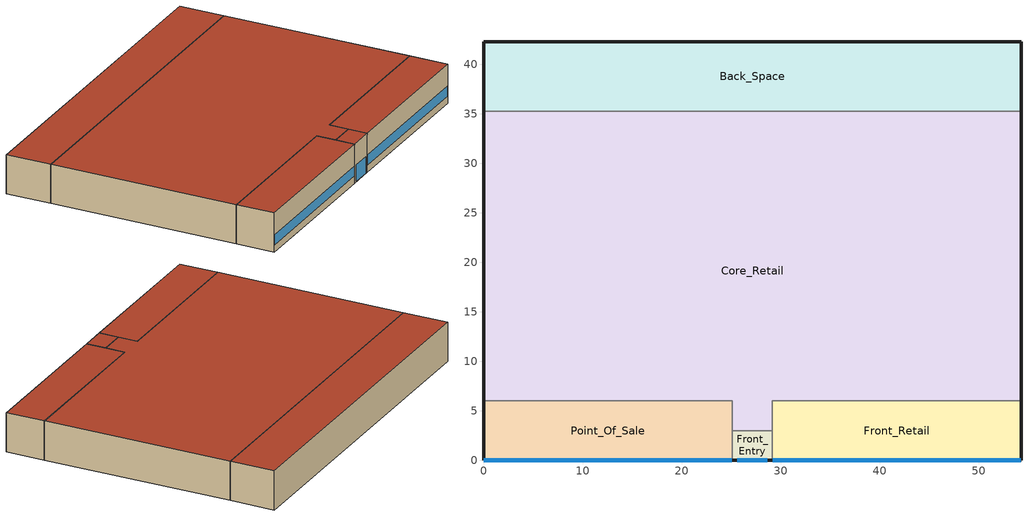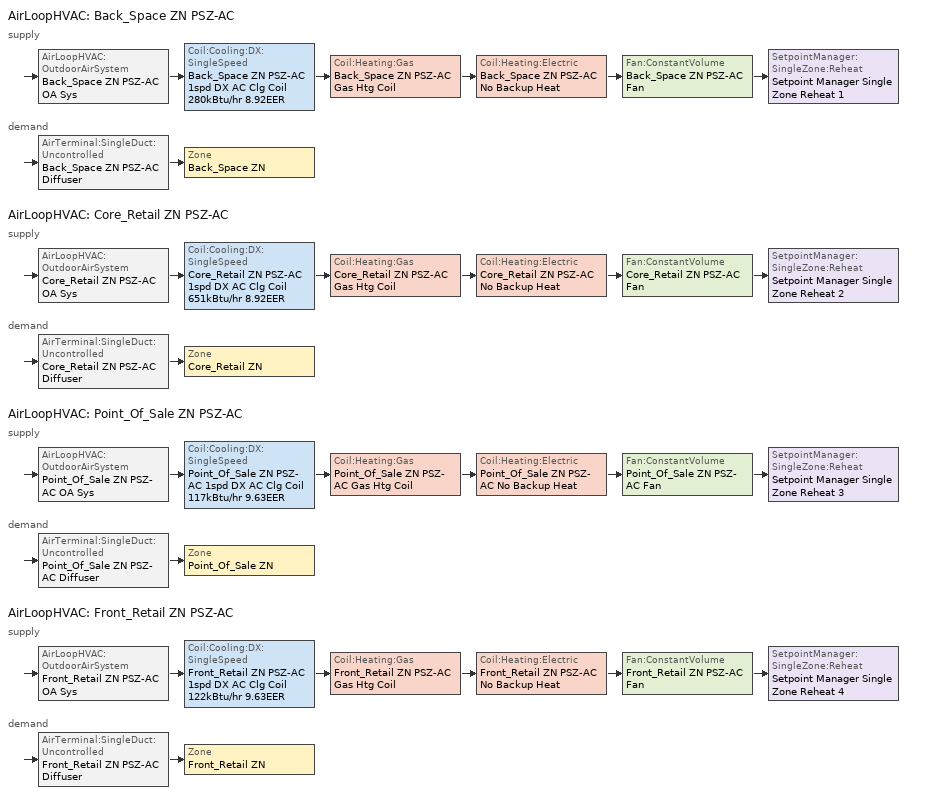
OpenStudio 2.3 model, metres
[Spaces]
Core_Retail
 floor ground: 54.27,35.27 54.27,6 29.14,6 29.14,3 25.14,3 25.14,6 0,6 0,35.27 z0
 wall outside: 54.27,6 54.27,35.27 / 0,35.27 0,6 z0:6.1
 wall to Point_Of_Sale: 0,6 25.14,6 25.14,3 z0:6.1
 wall to Back_Space: 54.27,35.27 0,35.27 z0:6.1
 wall to Front_Retail: 29.14,3 29.14,6 54.27,6 z0:6.1
 wall to Front_Entry: 25.14,3 29.14,3 z0:6.1
 roof outside: 29.14,3 29.14,6 54.27,6 54.27,35.27 0,35.27 0,6 25.14,6 25.14,3 z6.1
Front_Retail
 floor ground: 54.27,6 54.27,0 29.14,0 29.14,6 z0
 wall outside: 29.14,0 54.27,0 54.27,6 z0:6.1
 wall to Front_Entry: 29.14,3 29.14,0 z0:6.1
 window: 29.19,0 54.22,0 z1.14:2.66
 roof outside: 54.27,0 54.27,6 29.14,6 29.14,0 z6.1
Back_Space
 floor ground: 54.27,42.27 54.27,35.27 0,35.27 0,42.27 z0
 wall outside: 54.27,35.27 54.27,42.27 0,42.27 0,35.27 z0:6.1
 roof outside: 54.27,35.27 54.27,42.27 0,42.27 0,35.27 z6.1
Front_Entry
 floor ground: 29.14,3 29.14,0 25.14,0 25.14,3 z0
 wall outside: 25.14,0 29.14,0 z0:6.1
 wall to Point_Of_Sale: 25.14,3 25.14,0 z0:6.1
 window: 25.64,0 28.64,0 z0.05:2.66
 roof outside: 29.14,0 29.14,3 25.14,3 25.14,0 z6.1
Point_Of_Sale
 floor ground: 25.14,6 25.14,0 0,0 0,6 z0
 wall outside: 0,6 0,0 25.14,0 z0:6.1
 window: 0.05,0 25.09,0 z1.14:2.66
 roof outside: 25.14,0 25.14,6 0,6 0,0 z6.1
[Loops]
AirLoopHVAC 'Back_Space ZN PSZ-AC'
 supply: AirLoopHVAC:OutdoorAirSystem 'Back_Space ZN PSZ-AC OA Sys' > Coil:Cooling:DX:SingleSpeed 'Back_Space ZN PSZ-AC 1spd DX AC Clg Coil 280kBtu/hr 8.92EER' > Coil:Heating:Gas 'Back_Space ZN PSZ-AC Gas Htg Coil' > Coil:Heating:Electric 'Back_Space ZN PSZ-AC No Backup Heat' > Fan:ConstantVolume 'Back_Space ZN PSZ-AC Fan' > SetpointManager:SingleZone:Reheat 'Setpoint Manager Single Zone Reheat 1'
 demand: AirTerminal:SingleDuct:Uncontrolled 'Back_Space ZN PSZ-AC Diffuser' > Zone 'Back_Space ZN'
AirLoopHVAC 'Core_Retail ZN PSZ-AC'
 supply: AirLoopHVAC:OutdoorAirSystem 'Core_Retail ZN PSZ-AC OA Sys' > Coil:Cooling:DX:SingleSpeed 'Core_Retail ZN PSZ-AC 1spd DX AC Clg Coil 651kBtu/hr 8.92EER' > Coil:Heating:Gas 'Core_Retail ZN PSZ-AC Gas Htg Coil' > Coil:Heating:Electric 'Core_Retail ZN PSZ-AC No Backup Heat' > Fan:ConstantVolume 'Core_Retail ZN PSZ-AC Fan' > SetpointManager:SingleZone:Reheat 'Setpoint Manager Single Zone Reheat 2'
 demand: AirTerminal:SingleDuct:Uncontrolled 'Core_Retail ZN PSZ-AC Diffuser' > Zone 'Core_Retail ZN'
AirLoopHVAC 'Point_Of_Sale ZN PSZ-AC'
 supply: AirLoopHVAC:OutdoorAirSystem 'Point_Of_Sale ZN PSZ-AC OA Sys' > Coil:Cooling:DX:SingleSpeed 'Point_Of_Sale ZN PSZ-AC 1spd DX AC Clg Coil 117kBtu/hr 9.63EER' > Coil:Heating:Gas 'Point_Of_Sale ZN PSZ-AC Gas Htg Coil' > Coil:Heating:Electric 'Point_Of_Sale ZN PSZ-AC No Backup Heat' > Fan:ConstantVolume 'Point_Of_Sale ZN PSZ-AC Fan' > SetpointManager:SingleZone:Reheat 'Setpoint Manager Single Zone Reheat 3'
 demand: AirTerminal:SingleDuct:Uncontrolled 'Point_Of_Sale ZN PSZ-AC Diffuser' > Zone 'Point_Of_Sale ZN'
AirLoopHVAC 'Front_Retail ZN PSZ-AC'
 supply: AirLoopHVAC:OutdoorAirSystem 'Front_Retail ZN PSZ-AC OA Sys' > Coil:Cooling:DX:SingleSpeed 'Front_Retail ZN PSZ-AC 1spd DX AC Clg Coil 122kBtu/hr 9.63EER' > Coil:Heating:Gas 'Front_Retail ZN PSZ-AC Gas Htg Coil' > Coil:Heating:Electric 'Front_Retail ZN PSZ-AC No Backup Heat' > Fan:ConstantVolume 'Front_Retail ZN PSZ-AC Fan' > SetpointManager:SingleZone:Reheat 'Setpoint Manager Single Zone Reheat 4'
 demand: AirTerminal:SingleDuct:Uncontrolled 'Front_Retail ZN PSZ-AC Diffuser' > Zone 'Front_Retail ZN'
[Site]
Chicago Ohare Intl Ap_IL_USA: Latitude {deg}=41.98; Longitude {deg}=-87.92; Time Zone {hr}=-6; Elevation {m}=201; Terrain=City
[Building]
DOE Ref Pre-1980-RetailStandalone-ASHRAE 169-2006-5A created: 2017-10-13 12:15:03 -0600: North Axis {deg}=0; Default Construction Set=DOE Ref Pre-1980 - Retail - ASHRAE 169-2006-5A; Standards Building Type=RetailStandalone
[Site:GroundTemperature:BuildingSurface]
19.527, 19.502, 19.536, 19.598, 20.002, 21.64, 22.225, 22.375, 21.449, 20.121, 19.802, 19.633
[Site:WaterMainsTemperature]
Calculation Method=Correlation; Annual Average Outdoor Air Temperature {C}=9.925; Maximum Difference In Monthly Average Outdoor Air Temperatures {deltaC}=28.7
[SizingPeriod:DesignDay] Barometric Pressure {Pa}=98934; Sky Clearness=0; Rain Indicator=0; Snow Indicator=0; Day of Month=21; Daylight Saving Time Indicator=0; Humidity Indicating Type=Wetbulb; Dry-Bulb Temperature Range Modifier Type=DefaultMultipliers
Name | Maximum Dry-Bulb Temperature {C} | Daily Dry-Bulb Temperature Range {deltaC} | Humidity Indicating Conditions at Maximum Dry-Bulb | Wind Speed {m/s} | Wind Direction {deg} | Month | Day Type | Solar Model Indicator | ASHRAE Taub | ASHRAE Taud
Chicago Ohare Intl Ap Ann Clg .4% Condns DB=>MWB | 33.3 | 10.5 | 23.7 | 5.2 | 230 | 7 | SummerDesignDay | ASHRAETau | 0.455 | 2.05
Chicago Ohare Intl Ap Ann Htg 99.6% Condns DB | -20 | 0 | -20 | 4.9 | 270 | 1 | WinterDesignDay | ASHRAEClearSky
[ClimateZones]
Climate Zone Value 1=5A; Climate Zone Institution Name 2=CEC; Climate Zone Document Name 2=California Climate Zone Descriptions; Climate Zone Document Year 2=1995
[Material:NoMass] Thermal Absorptance=0.9; Solar Absorptance=0.7
Name | Roughness | Thermal Resistance {m2-K/W} | Visible Absorptance
CP02 CARPET PAD | VeryRough | 0.21648 | 0.8
Typical Insulation R-4.23 | Smooth | 0.74519 | 0.7
Typical Carpet Pad | Smooth | 0.21648 | 0.8
Typical Insulation R-12.77 | Smooth | 2.24922 | 0.7
Typical Insulation | Smooth | 0.0282222 | 0.7
[Material]
Name | Roughness | Thickness {m} | Conductivity {W/m-K} | Density {kg/m3} | Specific Heat {J/kg-K} | Thermal Absorptance | Solar Absorptance | Visible Absorptance
100mm Normalweight concrete floor | MediumSmooth | 0.1016 | 2.31 | 2322 | 832
G01 13mm gypsum board | Smooth | 0.0127 | 0.16 | 800 | 1090 | 0.9 | 0.7 | 0.5
4 in. Normalweight Concrete Floor | MediumRough | 0.1016 | 2.31 | 2322 | 832 | 0.9 | 0.7 | 0.7
25mm Stucco | Smooth | 0.0254 | 0.72 | 1856 | 840 | 0.9 | 0.7 | 0.7
5/8 in. Gypsum Board | MediumSmooth | 0.0159 | 0.16 | 800 | 1090 | 0.9 | 0.7 | 0.7
Roof Membrane | VeryRough | 0.0095 | 0.16 | 1121.29 | 1460 | 0.9 | 0.77 | 0.7
Metal Roof Surface; F08 Metal surface | Smooth | 0.0008 | 45.28 | 7824 | 500 | 0.9 | 0.7 | 0.7
6 in. Normalweight Concrete Floor | MediumRough | 0.1524 | 2.31 | 2322 | 832 | 0.9 | 0.7 | 0.7
8 in. Concrete Block Basement Wall | MediumRough | 0.2032 | 1.326 | 1842 | 912 | 0.9 | 0.7 | 0.7
G05 25mm wood | MediumSmooth | 0.0254 | 0.15 | 608 | 1630 | 0.9 | 0.5 | 0.5
Std Wood 6inch | MediumSmooth | 0.15 | 0.12 | 540 | 1210 | 0.9 | 0.7 | 0.7
[Construction]
Typical Insulated Exterior Mass Floor: 4 in. Normalweight Concrete Floor, Typical Carpet Pad
Typical Insulated Steel Framed Exterior Wall R-6.41: 25mm Stucco, 5/8 in. Gypsum Board, Typical Insulation R-4.23, 5/8 in. Gypsum Board
Typical IEAD Roof R-13.89: Roof Membrane, Typical Insulation R-12.77, Metal Roof Surface
Typical Interior Floor: 100mm Normalweight concrete floor, CP02 CARPET PAD
Typical Interior Wall: G01 13mm gypsum board, G01 13mm gypsum board
Typical Interior Ceiling: CP02 CARPET PAD, 100mm Normalweight concrete floor
ext-slab: 6 in. Normalweight Concrete Floor
Typical Insulated Basement Mass Wall: 8 in. Concrete Block Basement Wall
U 0.62 SHGC 0.41 Simple Glazing Window: U 0.62 SHGC 0.41 Simple Glazing
Typical Insulated Metal Door: F08 Metal surface, Typical Insulation
Typical Overhead Door: Typical Insulation
Typical Interior Window: Clear 3mm
Typical Interior Door; Typical Interior Partition: G05 25mm wood
InteriorFurnishings: Std Wood 6inch
[DefaultConstructionSet]
DOE Ref Pre-1980 - Retail - ASHRAE 169-2006-5A: Default Exterior Surface Constructions=Default Surface Constructions 1; Default Interior Surface Constructions=Default Surface Constructions 2; Default Ground Contact Surface Constructions=Default Surface Constructions 3; Default Exterior SubSurface Constructions=Default Sub Surface Constructions 1; Default Interior SubSurface Constructions=Default Sub Surface Constructions 2; Interior Partition Construction=Typical Interior Partition
[DefaultSurfaceConstructions]
Name | Floor Construction | Wall Construction | Roof Ceiling Construction
Default Surface Constructions 1 | Typical Insulated Exterior Mass Floor | Typical Insulated Steel Framed Exterior Wall R-6.41 | Typical IEAD Roof R-13.89
Default Surface Constructions 2 | Typical Interior Floor | Typical Interior Wall | Typical Interior Ceiling
Default Surface Constructions 3 | ext-slab | Typical Insulated Basement Mass Wall
[DefaultSubSurfaceConstructions]
Name | Fixed Window Construction | Operable Window Construction | Door Construction | Overhead Door Construction | Tubular Daylight Dome Construction | Tubular Daylight Diffuser Construction
Default Sub Surface Constructions 1 | U 0.62 SHGC 0.41 Simple Glazing Window | U 0.62 SHGC 0.41 Simple Glazing Window | Typical Insulated Metal Door | Typical Overhead Door | Typical Interior Window | Typical Interior Window
Default Sub Surface Constructions 2 | Typical Interior Window | Typical Interior Window | Typical Interior Door
[WindowMaterial:SimpleGlazingSystem]
U 0.62 SHGC 0.41 Simple Glazing: U-Factor {W/m2-K}=3.52052; Solar Heat Gain Coefficient=0.41; Visible Transmittance=0.32
[WindowMaterial:Glazing]
Clear 3mm: Optical Data Type=SpectralAverage; Thickness {m}=0.003; Solar Transmittance at Normal Incidence=0.837; Front Side Solar Reflectance at Normal Incidence=0.075; Back Side Solar Reflectance at Normal Incidence=0.075; Visible Transmittance at Normal Incidence=0.898; Front Side Visible Reflectance at Normal Incidence=0.081; Back Side Visible Reflectance at Normal Incidence=0.081; Infrared Transmittance at Normal Incidence=0; Front Side Infrared Hemispherical Emissivity=0.84; Back Side Infrared Hemispherical Emissivity=0.84; Conductivity {W/m-K}=0.9; Dirt Correction Factor for Solar and Visible Transmittance=1; Solar Diffusing=No
[Space] Building Story=Building Story 1; Part of Total Floor Area=Yes
Name | Space Type | Thermal Zone
Front_Entry | Retail Entry | Front_Entry ZN
Core_Retail | Retail Retail | Core_Retail ZN
Point_Of_Sale | Retail Point_of_Sale | Point_Of_Sale ZN
Front_Retail | Retail Retail | Front_Retail ZN
Back_Space | Retail Back_Space | Back_Space ZN
[SpaceType] Standards Building Type=Retail
Name | Default Schedule Set | Design Specification Outdoor Air Object | Standards Space Type
Retail Back_Space | Retail Back_Space Schedule Set | Retail Back_Space Ventilation | Back_Space
Retail Entry | Retail Entry Schedule Set | Retail Entry Ventilation | Entry
Retail Point_of_Sale | Retail Point_of_Sale Schedule Set | Retail Point_of_Sale Ventilation | Point_of_Sale
Retail Retail | Retail Retail Schedule Set | Retail Retail Ventilation | Retail
[People:Definition] Number of People Calculation Method=People/Area; Fraction Radiant=0.3
Name | People per Space Floor Area {person/m2}
Retail Back_Space People Definition | 0.0358438
Retail Entry People Definition; Retail Point_of_Sale People Definition; Retail Retail People Definition | 0.161459
[People] Work Efficiency Schedule=Work Efficiency Schedule; Clothing Insulation Schedule=Clothing Schedule; Air Velocity Schedule=Air Velocity Schedule
Name | People Definition | Space or SpaceType
Retail Back_Space People | Retail Back_Space People Definition | Retail Back_Space
Retail Entry People | Retail Entry People Definition | Retail Entry
Retail Point_of_Sale People | Retail Point_of_Sale People Definition | Retail Point_of_Sale
Retail Retail People | Retail Retail People Definition | Retail Retail
[Lights:Definition] Design Level Calculation Method=Watts/Area; Fraction Radiant=0.7; Fraction Visible=0.2
Name | Watts per Space Floor Area {W/m2}
Retail Back_Space Lights Definition | 12.55
Retail Entry Lights Definition; Retail Point_of_Sale Lights Definition; Retail Retail Lights Definition | 36.2501
[Lights]
Name | Lights Definition | Space or SpaceType
Retail Back_Space Lights | Retail Back_Space Lights Definition | Retail Back_Space
Retail Entry Lights | Retail Entry Lights Definition | Retail Entry
Retail Point_of_Sale Lights | Retail Point_of_Sale Lights Definition | Retail Point_of_Sale
Retail Retail Lights | Retail Retail Lights Definition | Retail Retail
[ElectricEquipment:Definition] Design Level Calculation Method=Watts/Area; Fraction Radiant=0.5
Name | Watts per Space Floor Area {W/m2}
Retail Back_Space Elec Equip Definition | 8.07293
Retail Point_of_Sale Elec Equip Definition | 21.5278
Retail Retail Elec Equip Definition | 3.22917
[ElectricEquipment]
Name | Electric Equipment Definition | Space or SpaceType
Retail Back_Space Elec Equip | Retail Back_Space Elec Equip Definition | Retail Back_Space
Retail Point_of_Sale Elec Equip | Retail Point_of_Sale Elec Equip Definition | Retail Point_of_Sale
Retail Retail Elec Equip | Retail Retail Elec Equip Definition | Retail Retail
[DesignSpecification:OutdoorAir] Outdoor Air Method=Sum
Name | Outdoor Air Flow per Floor Area {m3/s-m2}
Retail Back_Space Ventilation | 0.000762
Retail Entry Ventilation; Retail Point_of_Sale Ventilation; Retail Retail Ventilation | 0.001524
[SpaceInfiltration:DesignFlowRate] Design Flow Rate Calculation Method=Flow/ExteriorArea; Flow per Exterior Surface Area {m3/s-m2}=0.00113386
Name | Space or SpaceType
Retail Back_Space Infiltration | Retail Back_Space
Retail Entry Infiltration | Retail Entry
Retail Point_of_Sale Infiltration | Retail Point_of_Sale
Retail Retail Infiltration | Retail Retail
[DefaultScheduleSet] Number of People Schedule=Retail Bldg Occ; People Activity Level Schedule=Retail Activity; Lighting Schedule=Retail Bldg Light; Electric Equipment Schedule=Retail Bldg Equip; Infiltration Schedule=Retail Infil Half On
Retail Back_Space Schedule Set; Retail Entry Schedule Set; Retail Point_of_Sale Schedule Set; Retail Retail Schedule Set
[ThermostatSetpoint:DualSetpoint] Heating Setpoint Temperature Schedule=Retail HtgSetp
Name | Cooling Setpoint Temperature Schedule
Retail Back_Space Thermostat 1; Retail Point_of_Sale Thermostat 1; Retail Retail Thermostat 1; Retail Retail Thermostat 2 | Retail ClgSetp
Retail Entry Thermostat 1 | Retail FRONT ENTRY COOLING
[InternalMass:Definition]
Internal Mass Definition 1: Construction=InteriorFurnishings; Design Level Calculation Method=SurfaceArea/Area; Surface Area per Space Floor Area=2
[InternalMass] Internal Mass Definition=Internal Mass Definition 1
Name | Space or SpaceType
Back_Space Mass | Back_Space
Core_Retail Mass | Core_Retail
Point_Of_Sale Mass | Point_Of_Sale
Front_Retail Mass | Front_Retail
Front_Entry Mass | Front_Entry
[ThermalZone] Use Ideal Air Loads=No
Name | Thermostat
Back_Space ZN | Retail Back_Space Thermostat 1
Point_Of_Sale ZN | Retail Point_of_Sale Thermostat 1
Front_Retail ZN | Retail Retail Thermostat 1
Core_Retail ZN | Retail Retail Thermostat 2
Front_Entry ZN | Retail Entry Thermostat 1
[Sizing:Zone] Zone Cooling Design Supply Air Temperature Input Method=SupplyAirTemperature; Zone Cooling Design Supply Air Temperature {C}=14; Zone Cooling Design Supply Air Temperature Difference {deltaC}=11.11; Zone Heating Design Supply Air Temperature Input Method=SupplyAirTemperature; Zone Heating Design Supply Air Temperature Difference {deltaC}=11.11; Zone Heating Design Supply Air Humidity Ratio {kg-H2O/kg-air}=0.008; Cooling Design Air Flow Method=DesignDay; Heating Design Air Flow Method=DesignDay; Account for Dedicated Outdoor Air System=No; Dedicated Outdoor Air System Control Strategy=NeutralSupplyAir; Dedicated Outdoor Air Low Setpoint Temperature for Design {C}=autosize; Dedicated Outdoor Air High Setpoint Temperature for Design {C}=autosize
Name | Zone Heating Design Supply Air Temperature {C} | Zone Cooling Design Supply Air Humidity Ratio {kg-H2O/kg-air}
Back_Space ZN; Point_Of_Sale ZN; Front_Retail ZN; Core_Retail ZN | 40 | 0.0085
Front_Entry ZN | 50 | 0.008
[Zone equipment]
Back_Space ZN: Back_Space ZN PSZ-AC Diffuser
Point_Of_Sale ZN: Point_Of_Sale ZN PSZ-AC Diffuser
Front_Retail ZN: Front_Retail ZN PSZ-AC Diffuser
Core_Retail ZN: Core_Retail ZN PSZ-AC Diffuser
Front_Entry ZN: Front_Entry ZN UnitHeater
[AirLoopHVAC] Availability Schedule=RetailStandalone HVACOperationSchd; Design Supply Air Flow Rate {m3/s}=AutoSize
Name | Availability Manager
Back_Space ZN PSZ-AC | Availability Manager Night Cycle 1
Core_Retail ZN PSZ-AC | Availability Manager Night Cycle 2
Point_Of_Sale ZN PSZ-AC | Availability Manager Night Cycle 3
Front_Retail ZN PSZ-AC | Availability Manager Night Cycle 4
[Sizing:System] Type of Load to Size On=Sensible; Design Outdoor Air Flow Rate {m3/s}=Autosize; Minimum System Air Flow Ratio=1; Preheat Design Temperature {C}=7; Preheat Design Humidity Ratio {kg-H2O/kg-Air}=0.008; Precool Design Temperature {C}=12.8; Precool Design Humidity Ratio {kg-H2O/kg-Air}=0.008; Central Cooling Design Supply Air Temperature {C}=12.8; Central Heating Design Supply Air Temperature {C}=40; Sizing Option=Coincident; 100% Outdoor Air in Cooling=No; 100% Outdoor Air in Heating=No; Central Cooling Design Supply Air Humidity Ratio {kg-H2O/kg-Air}=0.0085; Central Heating Design Supply Air Humidity Ratio {kg-H2O/kg-Air}=0.008; Cooling Design Air Flow Method=DesignDay; Cooling Design Air Flow Rate {m3/s}=0; Heating Design Air Flow Method=DesignDay; Heating Design Air Flow Rate {m3/s}=0; System Outdoor Air Method=ZoneSum; Zone Maximum Outdoor Air Fraction=1; Cooling Supply Air Flow Rate Per Floor Area {m3/s-m2}=0.00996765; Cooling Fraction of Autosized Cooling Supply Air Flow Rate=1; Cooling Supply Air Flow Rate Per Unit Cooling Capacity {m3/s-W}=3.94755e-05; Heating Supply Air Flow Rate Per Floor Area {m3/s-m2}=0.00996765; Heating Fraction of Autosized Heating Supply Air Flow Rate=1; Heating Fraction of Autosized Cooling Supply Air Flow Rate=1; Heating Supply Air Flow Rate Per Unit Heating Capacity {m3/s-W}=3.15882e-05; Cooling Design Capacity Method=CoolingDesignCapacity; Cooling Design Capacity {W}=autosize; Cooling Design Capacity Per Floor Area {W/m2}=234.7; Fraction of Autosized Cooling Design Capacity=1; Heating Design Capacity Method=HeatingDesignCapacity; Heating Design Capacity {W}=autosize; Heating Design Capacity Per Floor Area {W/m2}=157; Fraction of Autosized Heating Design Capacity=1; Central Cooling Capacity Control Method=OnOff
Back_Space ZN PSZ-AC; Core_Retail ZN PSZ-AC; Point_Of_Sale ZN PSZ-AC; Front_Retail ZN PSZ-AC
[SetpointManager:SingleZone:Reheat] Minimum Supply Air Temperature {C}=10; Maximum Supply Air Temperature {C}=50
Name | Control Zone
Setpoint Manager Single Zone Reheat 1 | Back_Space ZN
Setpoint Manager Single Zone Reheat 2 | Core_Retail ZN
Setpoint Manager Single Zone Reheat 3 | Point_Of_Sale ZN
Setpoint Manager Single Zone Reheat 4 | Front_Retail ZN
[Fan:ConstantVolume] Maximum Flow Rate {m3/s}=AutoSize
Name | Availability Schedule | Fan Efficiency | Pressure Rise {Pa} | Motor Efficiency
Back_Space ZN PSZ-AC Fan | RetailStandalone HVACOperationSchd | 0.58175 | 1110.94 | 0.895
Core_Retail ZN PSZ-AC Fan | RetailStandalone HVACOperationSchd | 0.5915 | 1110.94 | 0.91
Point_Of_Sale ZN PSZ-AC Fan; Front_Retail ZN PSZ-AC Fan | RetailStandalone HVACOperationSchd | 0.56875 | 622.722 | 0.875
Front_Entry ZN UnitHeater Fan | Always On | 0.1595 | 49.8178 | 0.29
[Coil:Heating:Gas] Availability Schedule=Always On Discrete; Gas Burner Efficiency=0.78; Nominal Capacity {W}=AutoSize; Parasitic Electric Load {W}=0; Parasitic Gas Load {W}=0
Back_Space ZN PSZ-AC Gas Htg Coil; Core_Retail ZN PSZ-AC Gas Htg Coil; Point_Of_Sale ZN PSZ-AC Gas Htg Coil; Front_Retail ZN PSZ-AC Gas Htg Coil
[Coil:Heating:Electric]
Name | Availability Schedule | Nominal Capacity {W}
Back_Space ZN PSZ-AC No Backup Heat; Core_Retail ZN PSZ-AC No Backup Heat; Point_Of_Sale ZN PSZ-AC No Backup Heat; Front_Retail ZN PSZ-AC No Backup Heat | Always Off Discrete | 0
Front_Entry ZN UnitHeater Electric Htg Coil | Always On
[Coil:Cooling:DX:SingleSpeed] Availability Schedule=Always On Discrete; Rated Total Cooling Capacity {W}=autosize; Rated Sensible Heat Ratio=autosize; Rated Air Flow Rate {m3/s}=autosize; Rated Evaporator Fan Power Per Volume Flow Rate {W/(m3/s)}=773.3; Condenser Type=AirCooled; Evaporative Condenser Effectiveness=0; Evaporative Condenser Air Flow Rate {m3/s}=Autosize; Evaporative Condenser Pump Rated Power Consumption {W}=Autosize; Crankcase Heater Capacity {W}=0; Maximum Outdoor Dry-Bulb Temperature for Crankcase Heater Operation {C}=0; Basin Heater Capacity {W/K}=0; Basin Heater Setpoint Temperature {C}=10
Name | Rated COP {W/W} | Total Cooling Capacity Function of Temperature Curve | Total Cooling Capacity Function of Flow Fraction Curve | Energy Input Ratio Function of Temperature Curve | Energy Input Ratio Function of Flow Fraction Curve | Part Load Fraction Correlation Curve
Back_Space ZN PSZ-AC 1spd DX AC Clg Coil 280kBtu/hr 8.92EER | 3.21093 | DOE Ref DX Clg Coil Cool-Cap-fT | DOE Ref DX Clg Coil Cool-CAP-fFlow | DOE Ref DX Clg Coil Cool-EIR-fT | DOE Ref DX Clg Coil Cool-EIR-fFlow | DOE Ref DX Clg Coil Cool-PLF-fPLR
Core_Retail ZN PSZ-AC 1spd DX AC Clg Coil 651kBtu/hr 8.92EER | 3.46998 | DOE Ref DX Clg Coil Cool-Cap-fT 1 | DOE Ref DX Clg Coil Cool-CAP-fFlow 1 | DOE Ref DX Clg Coil Cool-EIR-fT 1 | DOE Ref DX Clg Coil Cool-EIR-fFlow 1 | DOE Ref DX Clg Coil Cool-PLF-fPLR 1
Point_Of_Sale ZN PSZ-AC 1spd DX AC Clg Coil 117kBtu/hr 9.63EER | 3.34329 | DOE Ref DX Clg Coil Cool-Cap-fT 3 | DOE Ref DX Clg Coil Cool-CAP-fFlow 3 | DOE Ref DX Clg Coil Cool-EIR-fT 3 | DOE Ref DX Clg Coil Cool-EIR-fFlow 3 | DOE Ref DX Clg Coil Cool-PLF-fPLR 3
Front_Retail ZN PSZ-AC 1spd DX AC Clg Coil 122kBtu/hr 9.63EER | 3.34685 | DOE Ref DX Clg Coil Cool-Cap-fT 2 | DOE Ref DX Clg Coil Cool-CAP-fFlow 2 | DOE Ref DX Clg Coil Cool-EIR-fT 2 | DOE Ref DX Clg Coil Cool-EIR-fFlow 2 | DOE Ref DX Clg Coil Cool-PLF-fPLR 2
[Controller:OutdoorAir] Minimum Outdoor Air Flow Rate {m3/s}=0; Maximum Outdoor Air Flow Rate {m3/s}=Autosize; Economizer Control Type=DifferentialDryBulb; Economizer Control Action Type=ModulateFlow; Lockout Type=LockoutWithCompressor; Minimum Limit Type=FixedMinimum; Minimum Outdoor Air Schedule=RetailStandalone HVACOperationSchd; High Humidity Control=No; Heat Recovery Bypass Control Type=BypassWhenOAFlowGreaterThanMinimum
Name | Controller Mechanical Ventilation
Back_Space ZN PSZ-AC OA Sys Controller | Controller Mechanical Ventilation 1
Core_Retail ZN PSZ-AC OA Sys Controller | Controller Mechanical Ventilation 2
Point_Of_Sale ZN PSZ-AC OA Sys Controller | Controller Mechanical Ventilation 3
Front_Retail ZN PSZ-AC OA Sys Controller | Controller Mechanical Ventilation 4
[Controller:MechanicalVentilation] Availability Schedule=Always On Discrete; System Outdoor Air Method=ZoneSum
Controller Mechanical Ventilation 1; Controller Mechanical Ventilation 2; Controller Mechanical Ventilation 3; Controller Mechanical Ventilation 4
[AirLoopHVAC:OutdoorAirSystem]
Name | Controller
Back_Space ZN PSZ-AC OA Sys | Back_Space ZN PSZ-AC OA Sys Controller
Core_Retail ZN PSZ-AC OA Sys | Core_Retail ZN PSZ-AC OA Sys Controller
Point_Of_Sale ZN PSZ-AC OA Sys | Point_Of_Sale ZN PSZ-AC OA Sys Controller
Front_Retail ZN PSZ-AC OA Sys | Front_Retail ZN PSZ-AC OA Sys Controller
[AvailabilityManager:NightCycle] Control Type=CycleOnAny; Thermostat Tolerance {deltaC}=1; Cycling Run Time {s}=3600
Availability Manager Night Cycle 1; Availability Manager Night Cycle 2; Availability Manager Night Cycle 3; Availability Manager Night Cycle 4
[AirTerminal:SingleDuct:Uncontrolled] Availability Schedule=Always On Discrete; Maximum Air Flow Rate {m3/s}=AutoSize
Back_Space ZN PSZ-AC Diffuser; Core_Retail ZN PSZ-AC Diffuser; Point_Of_Sale ZN PSZ-AC Diffuser; Front_Retail ZN PSZ-AC Diffuser
[ZoneHVAC:UnitHeater]
Front_Entry ZN UnitHeater: Availability Schedule=Always On; Supply Air Fan=Front_Entry ZN UnitHeater Fan; Maximum Supply Air Flow Rate {m3/s}=autosize; Fan Control Type=OnOff; Heating Coil=Front_Entry ZN UnitHeater Electric Htg Coil; Minimum Hot Water Flow Rate {m3/s}=0; Heating Convergence Tolerance=0.001
[Exterior:Lights:Definition]
NonDimming Exterior Lights Def: Design Level {W}=9995
[Exterior:Lights]
NonDimming Exterior Lights Def: Exterior Lights Definition=NonDimming Exterior Lights Def; Schedule=Always On; Control Option=AstronomicalClock
[BuildingStory]
Building Story 1: Nominal Z Coordinate {m}=0
[Schedule:Ruleset]
Name | Default Day Schedule | Summer Design Day Schedule | Winter Design Day Schedule
Clothing Schedule | Clothing Schedule Default Winter Clothes
Air Velocity Schedule | Air Velocity Schedule Default
Work Efficiency Schedule | Work Efficiency Schedule Default
Retail Bldg Occ | Retail Bldg Occ Default | Retail Bldg Occ Summer Design Day | Retail Bldg Occ Winter Design Day
Retail Activity | Retail Activity Default | Retail Activity Summer Design Day | Retail Activity Winter Design Day
Retail Bldg Light | Retail Bldg Light Default | Retail Bldg Light Summer Design Day | Retail Bldg Light Winter Design Day
Retail Bldg Equip | Retail Bldg Equip Default | Retail Bldg Equip Summer Design Day | Retail Bldg Equip Winter Design Day
Retail Infil Half On | Retail Infil Half On Default | Retail Infil Half On Summer Design Day | Retail Infil Half On Winter Design Day
Retail HtgSetp | Retail HtgSetp Default | Retail HtgSetp Summer Design Day | Retail HtgSetp Winter Design Day
Retail ClgSetp | Retail ClgSetp Default | Retail ClgSetp Summer Design Day | Retail ClgSetp Winter Design Day
Retail FRONT ENTRY COOLING | Retail FRONT ENTRY COOLING Default | Retail FRONT ENTRY COOLING Summer Design Day | Retail FRONT ENTRY COOLING Winter Design Day
RetailStandalone HVACOperationSchd | RetailStandalone HVACOperationSchd Default | RetailStandalone HVACOperationSchd Summer Design Day | RetailStandalone HVACOperationSchd Winter Design Day
Always On | Always On Default
[Schedule:Day]
Clothing Schedule Default Winter Clothes; Retail Bldg Occ Winter Design Day; Retail Bldg Occ Summer Design Day; Retail Bldg Light Summer Design Day; Retail Bldg Equip Summer Design Day; Retail Infil Half On Winter Design Day; Always On Default: 24, 0, 1
Clothing Schedule Summer Clothes: 24, 0, 0.5
Air Velocity Schedule Default: 24, 0, 0.2
Work Efficiency Schedule Default; Retail Bldg Light Winter Design Day; Retail Bldg Equip Winter Design Day: 24, 0, 0
Retail Bldg Occ Default: 7, 0, 0, 8, 0, 0.1, 9, 0, 0.2, 11, 0, 0.5, 15, 0, 0.7, 16, 0, 0.8, 17, 0, 0.7, 19, 0, 0.5, 21, 0, 0.3, 24, 0, 0
Retail Bldg Occ Sat Day: 7, 0, 0, 8, 0, 0.1, 9, 0, 0.2, 10, 0, 0.5, 11, 0, 0.6, 17, 0, 0.8, 18, 0, 0.6, 21, 0, 0.2, 22, 0, 0.1, 24, 0, 0
Retail Bldg Occ Sun Day: 9, 0, 0, 10, 0, 0.1, 12, 0, 0.2, 17, 0, 0.4, 18, 0, 0.2, 19, 0, 0.1, 24, 0, 0
Retail Activity Default; Retail Activity Winter Design Day; Retail Activity Summer Design Day: 24, 0, 120
Retail Bldg Light Default: 7, 0, 0.05, 8, 0, 0.2, 9, 0, 0.5, 18, 0, 0.9, 20, 0, 0.6, 21, 0, 0.5, 22, 0, 0.2, 24, 0, 0.05
Retail Bldg Light Sat Day: 7, 0, 0.05, 8, 0, 0.1, 9, 0, 0.3, 10, 0, 0.6, 18, 0, 0.9, 19, 0, 0.5, 21, 0, 0.3, 22, 0, 0.1, 24, 0, 0.05
Retail Bldg Light Sun Day: 8, 0, 0.05, 10, 0, 0.1, 12, 0, 0.4, 17, 0, 0.6, 18, 0, 0.4, 19, 0, 0.2, 24, 0, 0.05
Retail Bldg Equip Default: 7, 0, 0.2, 8, 0, 0.4, 9, 0, 0.7, 18, 0, 0.9, 20, 0, 0.8, 21, 0, 0.7, 22, 0, 0.4, 24, 0, 0.2
Retail Bldg Equip Sat Day: 7, 0, 0.15, 8, 0, 0.3, 9, 0, 0.5, 10, 0, 0.8, 18, 0, 0.9, 19, 0, 0.7, 21, 0, 0.5, 22, 0, 0.3, 24, 0, 0.15
Retail Bldg Equip Sun Day: 8, 0, 0.15, 10, 0, 0.3, 12, 0, 0.6, 17, 0, 0.8, 18, 0, 0.6, 19, 0, 0.4, 24, 0, 0.15
Retail Infil Half On Default; Retail Infil Half On Summer Design Day: 6, 0, 1, 21, 0, 0.5, 24, 0, 1
Retail Infil Half On Sat Day: 6, 0, 1, 22, 0, 0.5, 24, 0, 1
Retail Infil Half On Sun Day: 8, 0, 1, 17, 0, 0.5, 24, 0, 1
Retail HtgSetp Default: 6, 0, 15.6, 21, 0, 21, 24, 0, 15.6
Retail HtgSetp Sat Day: 6, 0, 15.6, 22, 0, 21, 24, 0, 15.6
Retail HtgSetp Summer Design Day: 24, 0, 15.6
Retail HtgSetp Sun Day: 8, 0, 15.6, 19, 0, 21, 24, 0, 15.6
Retail HtgSetp Winter Design Day: 24, 0, 21
Retail ClgSetp Default; Retail ClgSetp Summer Design Day: 6, 0, 30, 21, 0, 24, 24, 0, 30
Retail ClgSetp Sat Day: 6, 0, 30, 22, 0, 24, 24, 0, 30
Retail ClgSetp Sun Day: 8, 0, 30, 19, 0, 24, 24, 0, 30
Retail ClgSetp Winter Design Day: 24, 0, 30
Retail FRONT ENTRY COOLING Default; Retail FRONT ENTRY COOLING Winter Design Day; Retail FRONT ENTRY COOLING Summer Design Day: 24, 0, 90
RetailStandalone HVACOperationSchd Default: 8, 0, 0, 19, 0, 1, 24, 0, 0
RetailStandalone HVACOperationSchd Summer Design Day; RetailStandalone HVACOperationSchd SmrDsn|Wkdy Day: 6, 0, 0, 21, 0, 1, 24, 0, 0
RetailStandalone HVACOperationSchd Winter Design Day; RetailStandalone HVACOperationSchd WntrDsn|Sat Day: 6, 0, 0, 22, 0, 1, 24, 0, 0
[Schedule:Rule] Date Specification Type=DateRange; Start Day=1
Name | Schedule Ruleset | Rule Order | Day Schedule | Start Month | End Month | End Day | Apply Saturday | Apply Sunday | Apply Monday | Apply Tuesday | Apply Wednesday | Apply Thursday | Apply Friday
Schedule Rule 1 | Clothing Schedule | 0 | Clothing Schedule Summer Clothes | 5 | 9 | 30
Schedule Rule 2 | Retail Bldg Occ | 1 | Retail Bldg Occ Sat Day | 1 | 12 | 31 | Yes
Schedule Rule 3 | Retail Bldg Occ | 0 | Retail Bldg Occ Sun Day | 1 | 12 | 31 |  | Yes
Schedule Rule 4 | Retail Bldg Light | 1 | Retail Bldg Light Sat Day | 1 | 12 | 31 | Yes
Schedule Rule 5 | Retail Bldg Light | 0 | Retail Bldg Light Sun Day | 1 | 12 | 31 |  | Yes
Schedule Rule 6 | Retail Bldg Equip | 1 | Retail Bldg Equip Sat Day | 1 | 12 | 31 | Yes
Schedule Rule 7 | Retail Bldg Equip | 0 | Retail Bldg Equip Sun Day | 1 | 12 | 31 |  | Yes
Schedule Rule 8 | Retail Infil Half On | 1 | Retail Infil Half On Sat Day | 1 | 12 | 31 | Yes
Schedule Rule 9 | Retail Infil Half On | 0 | Retail Infil Half On Sun Day | 1 | 12 | 31 |  | Yes
Schedule Rule 10 | Retail HtgSetp | 1 | Retail HtgSetp Sat Day | 1 | 12 | 31 | Yes
Schedule Rule 11 | Retail HtgSetp | 0 | Retail HtgSetp Sun Day | 1 | 12 | 31 |  | Yes
Schedule Rule 12 | Retail ClgSetp | 1 | Retail ClgSetp Sat Day | 1 | 12 | 31 | Yes
Schedule Rule 13 | Retail ClgSetp | 0 | Retail ClgSetp Sun Day | 1 | 12 | 31 |  | Yes
Schedule Rule 14 | RetailStandalone HVACOperationSchd | 1 | RetailStandalone HVACOperationSchd SmrDsn|Wkdy Day | 1 | 12 | 31 |  |  | Yes | Yes | Yes | Yes | Yes
Schedule Rule 15 | RetailStandalone HVACOperationSchd | 0 | RetailStandalone HVACOperationSchd WntrDsn|Sat Day | 1 | 12 | 31 | Yes
[Schedule:Constant]
Name | Value
Always On Discrete | 1
Always Off Discrete | 0
[Curve:Biquadratic] Minimum Value of x=-100; Maximum Value of x=100; Minimum Value of y=-100; Maximum Value of y=100
Name | Coefficient1 Constant | Coefficient2 x | Coefficient3 x**2 | Coefficient4 y | Coefficient5 y**2 | Coefficient6 x*y
DOE Ref DX Clg Coil Cool-Cap-fT; DOE Ref DX Clg Coil Cool-Cap-fT 1; DOE Ref DX Clg Coil Cool-Cap-fT 2; DOE Ref DX Clg Coil Cool-Cap-fT 3 | 0.971212 | -0.0152755 | 0.00144345 | -0.00039321 | -6.8364e-06 | -0.000290596
DOE Ref DX Clg Coil Cool-EIR-fT; DOE Ref DX Clg Coil Cool-EIR-fT 1; DOE Ref DX Clg Coil Cool-EIR-fT 2; DOE Ref DX Clg Coil Cool-EIR-fT 3 | 0.286871 | 0.0239022 | -0.000810648 | 0.0134585 | 0.000338936 | -0.000487004
[Curve:Quadratic] Coefficient1 Constant=0.909496; Coefficient2 x=0.0986477; Coefficient3 x**2=-0.00819488; Minimum Value of x=0; Maximum Value of x=1
DOE Ref DX Clg Coil Cool-PLF-fPLR; DOE Ref DX Clg Coil Cool-PLF-fPLR 1; DOE Ref DX Clg Coil Cool-PLF-fPLR 2; DOE Ref DX Clg Coil Cool-PLF-fPLR 3
[Curve:Cubic] Coefficient1 Constant=1; Coefficient2 x=0; Coefficient3 x**2=0; Coefficient4 x**3=0; Minimum Value of x=-100; Maximum Value of x=100
DOE Ref DX Clg Coil Cool-CAP-fFlow; DOE Ref DX Clg Coil Cool-EIR-fFlow; DOE Ref DX Clg Coil Cool-CAP-fFlow 1; DOE Ref DX Clg Coil Cool-EIR-fFlow 1; DOE Ref DX Clg Coil Cool-CAP-fFlow 2; DOE Ref DX Clg Coil Cool-EIR-fFlow 2; DOE Ref DX Clg Coil Cool-CAP-fFlow 3; DOE Ref DX Clg Coil Cool-EIR-fFlow 3
